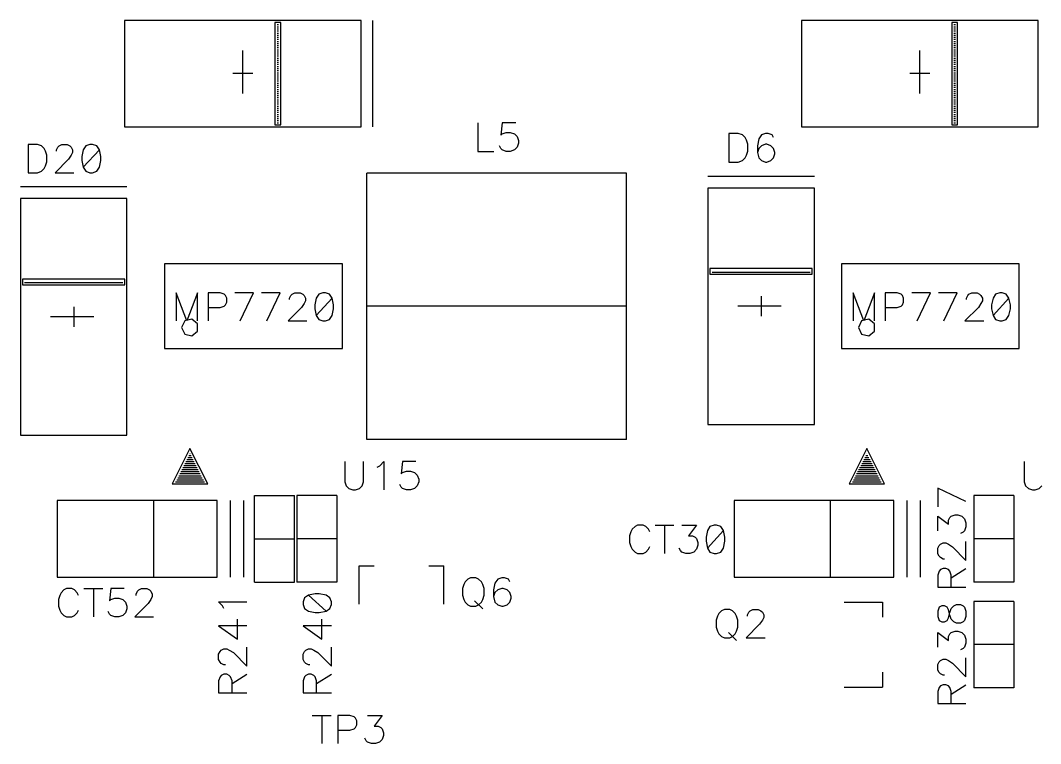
# Model space of a CAD drawing. Extents: x 295 to 953, y 10 to 290.
# Drawn here: x 677.9 to 748.3, y 136.9 to 186.8 of the extents above; entities that cross this region are included whole.
import ezdxf

# ---------------------------------------------------------------- set-up
doc = ezdxf.new("R2010")
doc.units = 0
doc.header["$LTSCALE"] = 5
doc.header["$MEASUREMENT"] = 0
doc.layers.add('DV-PEI-A6_TSK', color=10, linetype='CONTINUOUS')

msp = doc.modelspace()

# ---------------------------------------------------------------- linework, layer by layer
at = {"layer": 'DV-PEI-A6_TSK', "color": 7}
for p, q in [((701.392, 186.831), (685.064, 186.831)), ((685.064, 186.831), (685.064, 179.476)), ((695.842, 186.685), (695.445, 186.685)), ((695.445, 186.685), (695.445, 179.622)), ((695.842, 179.622), (695.842, 186.685)), ((701.392, 179.476), (701.392, 186.831)), ((702.198, 179.476), (702.198, 186.831)), ((748.128, 186.831), (731.8, 186.831)), ((731.8, 186.831), (731.8, 179.476)), ((742.578, 186.685), (742.181, 186.685)), ((742.181, 186.685), (742.181, 179.622)), ((742.578, 179.622), (742.578, 186.685)), ((748.128, 179.476), (748.128, 186.831)), ((695.591, 186.539), (695.696, 186.539)), ((695.591, 186.392), (695.696, 186.392)), ((695.591, 186.246), (695.696, 186.246)), ((695.591, 186.106), (695.696, 186.106)), ((742.327, 186.539), (742.432, 186.539)), ((742.327, 186.392), (742.432, 186.392)), ((742.327, 186.246), (742.432, 186.246)), ((742.327, 186.106), (742.432, 186.106)), ((695.591, 185.96), (695.696, 185.96)), ((695.591, 185.814), (695.696, 185.814)), ((695.591, 185.674), (695.696, 185.674)), ((695.591, 185.528), (695.696, 185.528)), ((695.591, 185.382), (695.696, 185.382)), ((742.327, 185.96), (742.432, 185.96)), ((742.327, 185.814), (742.432, 185.814)), ((742.327, 185.674), (742.432, 185.674)), ((742.327, 185.528), (742.432, 185.528)), ((742.327, 185.382), (742.432, 185.382)), ((693.231, 181.771), (693.231, 184.763)), ((695.591, 185.242), (695.696, 185.242)), ((695.591, 185.096), (695.696, 185.096)), ((695.591, 184.949), (695.696, 184.949)), ((695.591, 184.809), (695.696, 184.809)), ((695.591, 184.663), (695.696, 184.663)), ((739.967, 181.771), (739.967, 184.763)), ((742.327, 185.242), (742.432, 185.242)), ((742.327, 185.096), (742.432, 185.096)), ((742.327, 184.949), (742.432, 184.949)), ((742.327, 184.809), (742.432, 184.809)), ((742.327, 184.663), (742.432, 184.663)), ((695.591, 184.517), (695.696, 184.517)), ((695.591, 184.377), (695.696, 184.377)), ((695.591, 184.231), (695.696, 184.231)), ((695.591, 184.085), (695.696, 184.085)), ((695.591, 183.945), (695.696, 183.945)), ((742.327, 184.517), (742.432, 184.517)), ((742.327, 184.377), (742.432, 184.377)), ((742.327, 184.231), (742.432, 184.231)), ((742.327, 184.085), (742.432, 184.085)), ((742.327, 183.945), (742.432, 183.945)), ((693.92, 183.156), (692.536, 183.156)), ((695.591, 183.799), (695.696, 183.799)), ((695.591, 183.653), (695.696, 183.653)), ((695.591, 183.512), (695.696, 183.512)), ((695.591, 183.366), (695.696, 183.366)), ((695.591, 183.22), (695.696, 183.22)), ((740.656, 183.156), (739.272, 183.156)), ((742.327, 183.799), (742.432, 183.799)), ((742.327, 183.653), (742.432, 183.653)), ((742.327, 183.512), (742.432, 183.512)), ((742.327, 183.366), (742.432, 183.366)), ((742.327, 183.22), (742.432, 183.22)), ((695.591, 183.08), (695.696, 183.08)), ((695.591, 182.934), (695.696, 182.934)), ((695.591, 182.788), (695.696, 182.788)), ((695.591, 182.648), (695.696, 182.648)), ((695.591, 182.502), (695.696, 182.502)), ((742.327, 183.08), (742.432, 183.08)), ((742.327, 182.934), (742.432, 182.934)), ((742.327, 182.788), (742.432, 182.788)), ((742.327, 182.648), (742.432, 182.648)), ((742.327, 182.502), (742.432, 182.502)), ((695.591, 182.356), (695.696, 182.356)), ((695.591, 182.215), (695.696, 182.215)), ((695.591, 182.069), (695.696, 182.069)), ((695.591, 181.929), (695.696, 181.929)), ((695.591, 181.783), (695.696, 181.783)), ((742.327, 182.356), (742.432, 182.356)), ((742.327, 182.215), (742.432, 182.215)), ((742.327, 182.069), (742.432, 182.069)), ((742.327, 181.929), (742.432, 181.929)), ((742.327, 181.783), (742.432, 181.783)), ((695.591, 181.637), (695.696, 181.637)), ((695.591, 181.497), (695.696, 181.497)), ((695.591, 181.351), (695.696, 181.351)), ((695.591, 181.205), (695.696, 181.205)), ((695.591, 181.065), (695.696, 181.065)), ((742.327, 181.637), (742.432, 181.637)), ((742.327, 181.497), (742.432, 181.497)), ((742.327, 181.351), (742.432, 181.351)), ((742.327, 181.205), (742.432, 181.205)), ((742.327, 181.065), (742.432, 181.065)), ((695.591, 180.919), (695.696, 180.919)), ((695.591, 180.772), (695.696, 180.772)), ((695.591, 180.632), (695.696, 180.632)), ((695.591, 180.486), (695.696, 180.486)), ((695.591, 180.34), (695.696, 180.34)), ((742.327, 180.919), (742.432, 180.919)), ((742.327, 180.772), (742.432, 180.772)), ((742.327, 180.632), (742.432, 180.632)), ((742.327, 180.486), (742.432, 180.486)), ((742.327, 180.34), (742.432, 180.34)), ((695.591, 180.2), (695.696, 180.2)), ((695.591, 180.054), (695.696, 180.054)), ((695.591, 179.908), (695.696, 179.908)), ((695.591, 179.768), (695.696, 179.768)), ((709.442, 179.756), (709.442, 177.787)), ((711.131, 179.756), (711.037, 178.909)), ((712.065, 179.756), (711.131, 179.756)), ((742.327, 180.2), (742.432, 180.2)), ((742.327, 180.054), (742.432, 180.054)), ((742.327, 179.908), (742.432, 179.908)), ((742.327, 179.768), (742.432, 179.768)), ((685.064, 179.476), (701.392, 179.476)), ((695.445, 179.622), (695.842, 179.622)), ((711.037, 178.909), (711.131, 179.002)), ((711.131, 179.002), (711.411, 179.096)), ((711.411, 179.096), (711.692, 179.096)), ((711.692, 179.096), (711.972, 179.002)), ((711.972, 179.002), (712.159, 178.815)), ((726.781, 179.02), (726.781, 177.051)), ((727.436, 179.02), (726.781, 179.02)), ((727.716, 178.926), (727.436, 179.02)), ((727.903, 178.739), (727.716, 178.926)), ((729.031, 178.926), (728.844, 178.646)), ((729.311, 179.02), (729.031, 178.926)), ((729.498, 179.02), (729.311, 179.02)), ((729.778, 178.926), (729.498, 179.02)), ((729.872, 178.739), (729.778, 178.926)), ((731.8, 179.476), (748.128, 179.476)), ((742.181, 179.622), (742.578, 179.622)), ((678.398, 178.266), (678.398, 176.315)), ((679.052, 178.266), (678.398, 178.266)), ((679.327, 178.173), (679.052, 178.266)), ((680.536, 178.173), (680.723, 178.266)), ((680.723, 178.266), (681.091, 178.266)), ((681.091, 178.266), (681.278, 178.173)), ((682.668, 178.266), (682.394, 178.173)), ((682.855, 178.266), (682.668, 178.266)), ((683.136, 178.173), (682.855, 178.266)), ((712.159, 178.815), (712.252, 178.535)), ((712.252, 178.348), (712.159, 178.068)), ((712.252, 178.535), (712.252, 178.348)), ((727.997, 178.553), (727.903, 178.739)), ((728.09, 178.272), (727.997, 178.553)), ((728.09, 177.799), (728.09, 178.272)), ((728.844, 178.646), (728.75, 178.179)), ((729.311, 178.272), (729.031, 178.179)), ((729.404, 178.272), (729.311, 178.272)), ((729.685, 178.179), (729.404, 178.272)), ((679.514, 177.986), (679.327, 178.173)), ((679.607, 177.805), (679.514, 177.986)), ((679.701, 177.524), (679.607, 177.805)), ((679.701, 177.063), (679.701, 177.524)), ((680.349, 177.898), (680.443, 178.079)), ((680.349, 177.805), (680.349, 177.898)), ((680.443, 178.079), (680.536, 178.173)), ((681.372, 177.524), (681.185, 177.244)), ((681.278, 178.173), (681.372, 178.079)), ((681.372, 178.079), (681.465, 177.898)), ((681.465, 177.711), (681.372, 177.524)), ((681.465, 177.898), (681.465, 177.711)), ((682.207, 177.898), (682.113, 177.431)), ((682.394, 178.173), (682.207, 177.898)), ((683.317, 177.898), (682.207, 176.689)), ((683.317, 177.898), (683.136, 178.173)), ((683.41, 177.431), (683.317, 177.898)), ((709.442, 177.787), (710.564, 177.787)), ((711.037, 177.974), (710.944, 178.161)), ((711.131, 177.881), (711.037, 177.974)), ((711.411, 177.787), (711.131, 177.881)), ((711.692, 177.787), (711.411, 177.787)), ((711.972, 177.881), (711.692, 177.787)), ((712.159, 178.068), (711.972, 177.881)), ((727.903, 177.332), (727.997, 177.518)), ((727.997, 177.518), (728.09, 177.799)), ((728.75, 178.179), (728.75, 177.705)), ((728.844, 177.992), (728.75, 177.705)), ((728.75, 177.705), (728.844, 177.332)), ((729.031, 178.179), (728.844, 177.992)), ((729.872, 177.992), (729.685, 178.179)), ((729.965, 177.705), (729.872, 177.992)), ((729.872, 177.332), (729.965, 177.612)), ((729.965, 177.612), (729.965, 177.705)), ((679.607, 176.782), (679.701, 177.063)), ((681.185, 177.244), (680.256, 176.315)), ((682.113, 177.431), (682.113, 177.15)), ((682.113, 177.15), (682.207, 176.689)), ((683.317, 176.689), (683.41, 177.15)), ((683.41, 177.15), (683.41, 177.431)), ((726.781, 177.051), (727.436, 177.051)), ((727.436, 177.051), (727.716, 177.145)), ((727.716, 177.145), (727.903, 177.332)), ((728.844, 177.332), (729.031, 177.145)), ((729.031, 177.145), (729.311, 177.051)), ((729.311, 177.051), (729.404, 177.051)), ((729.404, 177.051), (729.685, 177.145)), ((729.685, 177.145), (729.872, 177.332)), ((678.398, 176.315), (679.052, 176.315)), ((679.052, 176.315), (679.327, 176.408)), ((679.327, 176.408), (679.514, 176.595)), ((679.514, 176.595), (679.607, 176.782)), ((680.256, 176.315), (681.558, 176.315)), ((682.207, 176.689), (682.394, 176.408)), ((682.394, 176.408), (682.668, 176.315)), ((682.668, 176.315), (682.855, 176.315)), ((682.855, 176.315), (683.136, 176.408)), ((683.136, 176.408), (683.317, 176.689)), ((719.724, 176.286), (701.783, 176.286)), ((701.783, 157.889), (701.783, 176.286)), ((719.724, 157.889), (719.724, 176.286)), ((732.688, 176.058), (725.333, 176.058)), ((685.221, 175.328), (677.866, 175.328)), ((725.333, 175.252), (725.333, 158.923)), ((732.688, 175.252), (725.333, 175.252)), ((732.688, 158.923), (732.688, 175.252)), ((677.866, 174.522), (677.866, 158.193)), ((685.221, 174.522), (677.866, 174.522)), ((685.221, 158.193), (685.221, 174.522)), ((700.095, 170.012), (687.827, 170.012)), ((687.827, 170.012), (687.827, 164.17)), ((700.095, 164.17), (700.095, 170.012)), ((746.831, 170.012), (734.563, 170.012)), ((734.563, 170.012), (734.563, 164.17)), ((746.831, 164.17), (746.831, 170.012)), ((732.542, 169.702), (725.479, 169.702)), ((725.479, 169.702), (725.479, 169.305)), ((725.479, 169.305), (732.542, 169.305)), ((725.625, 169.451), (732.396, 169.451)), ((732.542, 169.305), (732.542, 169.702)), ((685.075, 168.972), (678.012, 168.972)), ((678.012, 168.972), (678.012, 168.574)), ((678.012, 168.574), (685.075, 168.574)), ((678.158, 168.72), (684.929, 168.72)), ((685.075, 168.574), (685.075, 168.972)), ((689.358, 166.092), (688.621, 168.019)), ((688.621, 168.019), (688.621, 166.092)), ((690.094, 168.019), (689.358, 166.092)), ((690.094, 166.092), (690.094, 168.019)), ((691.659, 168.019), (690.83, 168.019)), ((690.83, 168.019), (690.83, 166.092)), ((691.934, 167.932), (691.659, 168.019)), ((692.027, 167.838), (691.934, 167.932)), ((692.115, 167.651), (692.027, 167.838)), ((692.115, 167.377), (692.115, 167.651)), ((693.961, 168.019), (692.67, 168.019)), ((693.038, 166.092), (693.961, 168.019)), ((695.801, 168.019), (694.51, 168.019)), ((694.878, 166.092), (695.801, 168.019)), ((696.444, 167.651), (696.537, 167.838)), ((696.444, 167.564), (696.444, 167.651)), ((696.537, 167.838), (696.625, 167.932)), ((696.625, 167.932), (696.812, 168.019)), ((696.812, 168.019), (697.18, 168.019)), ((697.18, 168.019), (697.361, 167.932)), ((697.361, 167.932), (697.455, 167.838)), ((697.455, 167.838), (697.548, 167.651)), ((697.548, 167.651), (697.548, 167.47)), ((698.284, 167.651), (698.191, 167.196)), ((698.465, 167.932), (698.284, 167.651)), ((699.388, 167.651), (698.284, 166.46)), ((698.746, 168.019), (698.465, 167.932)), ((698.927, 168.019), (698.746, 168.019)), ((699.201, 167.932), (698.927, 168.019)), ((699.388, 167.651), (699.201, 167.932)), ((699.482, 167.196), (699.388, 167.651)), ((729.013, 167.78), (729.013, 166.395)), ((736.094, 166.092), (735.357, 168.019)), ((735.357, 168.019), (735.357, 166.092)), ((736.83, 168.019), (736.094, 166.092)), ((736.83, 166.092), (736.83, 168.019)), ((738.395, 168.019), (737.566, 168.019)), ((737.566, 168.019), (737.566, 166.092)), ((738.67, 167.932), (738.395, 168.019)), ((738.763, 167.838), (738.67, 167.932)), ((738.851, 167.651), (738.763, 167.838)), ((738.851, 167.377), (738.851, 167.651)), ((740.697, 168.019), (739.406, 168.019)), ((739.774, 166.092), (740.697, 168.019)), ((742.537, 168.019), (741.246, 168.019)), ((741.614, 166.092), (742.537, 168.019)), ((743.18, 167.651), (743.273, 167.838)), ((743.18, 167.564), (743.18, 167.651)), ((743.273, 167.838), (743.361, 167.932)), ((743.361, 167.932), (743.548, 168.019)), ((743.548, 168.019), (743.916, 168.019)), ((743.916, 168.019), (744.097, 167.932)), ((744.097, 167.932), (744.191, 167.838)), ((744.191, 167.838), (744.284, 167.651)), ((744.284, 167.651), (744.284, 167.47)), ((745.02, 167.651), (744.927, 167.196)), ((745.201, 167.932), (745.02, 167.651)), ((746.124, 167.651), (745.02, 166.46)), ((745.482, 168.019), (745.201, 167.932)), ((745.663, 168.019), (745.482, 168.019)), ((745.937, 167.932), (745.663, 168.019)), ((746.124, 167.651), (745.937, 167.932)), ((746.218, 167.196), (746.124, 167.651)), ((681.547, 167.05), (681.547, 165.665)), ((690.83, 167.009), (691.659, 167.009)), ((691.659, 167.009), (691.934, 167.102)), ((691.934, 167.102), (692.027, 167.196)), ((692.027, 167.196), (692.115, 167.377)), ((697.273, 167.009), (696.35, 166.092)), ((697.455, 167.283), (697.273, 167.009)), ((697.548, 167.47), (697.455, 167.283)), ((698.191, 167.196), (698.191, 166.915)), ((699.482, 166.915), (699.482, 167.196)), ((719.724, 167.091), (701.783, 167.091)), ((730.392, 167.091), (727.401, 167.091)), ((737.566, 167.009), (738.395, 167.009)), ((738.395, 167.009), (738.67, 167.102)), ((738.67, 167.102), (738.763, 167.196)), ((738.763, 167.196), (738.851, 167.377)), ((744.009, 167.009), (743.086, 166.092)), ((744.191, 167.283), (744.009, 167.009)), ((744.284, 167.47), (744.191, 167.283)), ((744.927, 167.196), (744.927, 166.915)), ((746.218, 166.915), (746.218, 167.196)), ((682.926, 166.36), (679.934, 166.36)), ((698.191, 166.915), (698.284, 166.46)), ((698.284, 166.46), (698.465, 166.179)), ((699.201, 166.179), (699.388, 166.46)), ((699.388, 166.46), (699.482, 166.915)), ((744.927, 166.915), (745.02, 166.46)), ((745.02, 166.46), (745.201, 166.179)), ((745.937, 166.179), (746.124, 166.46)), ((746.124, 166.46), (746.218, 166.915)), ((689.212, 166.086), (688.995, 165.63)), ((688.995, 165.63), (689.212, 165.168)), ((689.708, 166.197), (689.212, 166.086)), ((690.105, 165.881), (689.708, 166.197)), ((690.105, 165.373), (690.105, 165.881)), ((696.35, 166.092), (697.642, 166.092)), ((698.465, 166.179), (698.746, 166.092)), ((698.746, 166.092), (698.927, 166.092)), ((698.927, 166.092), (699.201, 166.179)), ((735.948, 166.086), (735.731, 165.63)), ((735.731, 165.63), (735.948, 165.168)), ((736.444, 166.197), (735.948, 166.086)), ((736.841, 165.881), (736.444, 166.197)), ((736.841, 165.373), (736.841, 165.881)), ((743.086, 166.092), (744.378, 166.092)), ((745.201, 166.179), (745.482, 166.092)), ((745.482, 166.092), (745.663, 166.092)), ((745.663, 166.092), (745.937, 166.179)), ((689.212, 165.168), (689.708, 165.057)), ((689.708, 165.057), (690.105, 165.373)), ((735.948, 165.168), (736.444, 165.057)), ((736.444, 165.057), (736.841, 165.373)), ((687.827, 164.17), (698.343, 164.17)), ((698.343, 164.17), (700.095, 164.17)), ((734.563, 164.17), (745.079, 164.17)), ((745.079, 164.17), (746.831, 164.17)), ((725.333, 158.923), (732.688, 158.923)), ((677.866, 158.193), (685.221, 158.193)), ((719.724, 157.889), (701.783, 157.889)), ((689.574, 157.27), (688.353, 154.822)), ((690.801, 154.822), (689.574, 157.27)), ((736.31, 157.27), (735.089, 154.822)), ((737.537, 154.822), (736.31, 157.27)), ((689.358, 156.511), (689.796, 156.511)), ((689.428, 156.651), (689.72, 156.651)), ((689.498, 156.791), (689.65, 156.791)), ((689.574, 156.931), (689.58, 156.931)), ((736.094, 156.511), (736.532, 156.511)), ((736.164, 156.651), (736.456, 156.651)), ((736.234, 156.791), (736.386, 156.791)), ((736.31, 156.931), (736.316, 156.931)), ((689.007, 155.81), (690.146, 155.81)), ((689.077, 155.95), (690.076, 155.95)), ((689.147, 156.09), (690.006, 156.09)), ((689.217, 156.23), (689.936, 156.23)), ((689.287, 156.37), (689.866, 156.37)), ((700.265, 156.359), (700.265, 154.968)), ((701.561, 154.968), (701.561, 156.359)), ((702.49, 155.985), (702.677, 156.078)), ((702.677, 156.078), (702.952, 156.359)), ((702.952, 156.359), (702.952, 154.408)), ((704.255, 156.359), (704.161, 155.523)), ((705.178, 156.359), (704.255, 156.359)), ((704.255, 155.617), (704.529, 155.71)), ((704.529, 155.71), (704.81, 155.71)), ((704.81, 155.71), (705.084, 155.617)), ((735.743, 155.81), (736.882, 155.81)), ((735.813, 155.95), (736.812, 155.95)), ((735.883, 156.09), (736.742, 156.09)), ((735.953, 156.23), (736.672, 156.23)), ((736.023, 156.37), (736.602, 156.37)), ((747.182, 156.376), (747.182, 154.974)), ((688.586, 154.968), (690.567, 154.968)), ((688.657, 155.109), (690.497, 155.109)), ((688.727, 155.249), (690.427, 155.249)), ((688.797, 155.389), (690.357, 155.389)), ((688.867, 155.529), (690.286, 155.529)), ((688.937, 155.669), (690.216, 155.669)), ((700.265, 154.968), (700.358, 154.688)), ((701.468, 154.688), (701.561, 154.968)), ((704.161, 155.523), (704.255, 155.617)), ((705.084, 155.617), (705.271, 155.43)), ((705.271, 155.43), (705.365, 155.149)), ((705.365, 154.968), (705.271, 154.688)), ((705.365, 155.149), (705.365, 154.968)), ((735.322, 154.968), (737.303, 154.968)), ((735.393, 155.109), (737.233, 155.109)), ((735.463, 155.249), (737.163, 155.249)), ((735.533, 155.389), (737.093, 155.389)), ((735.603, 155.529), (737.022, 155.529)), ((735.673, 155.669), (736.952, 155.669)), ((747.182, 154.974), (747.275, 154.694)), ((688.353, 154.822), (690.801, 154.822)), ((700.358, 154.688), (700.539, 154.501)), ((700.539, 154.501), (700.82, 154.408)), ((700.82, 154.408), (701.007, 154.408)), ((701.007, 154.408), (701.281, 154.501)), ((701.281, 154.501), (701.468, 154.688)), ((704.161, 154.594), (704.068, 154.781)), ((704.255, 154.501), (704.161, 154.594)), ((704.529, 154.408), (704.255, 154.501)), ((704.81, 154.408), (704.529, 154.408)), ((705.084, 154.501), (704.81, 154.408)), ((705.271, 154.688), (705.084, 154.501)), ((735.089, 154.822), (737.537, 154.822)), ((743.151, 153.607), (741.211, 154.536)), ((741.211, 154.536), (741.211, 153.239)), ((747.275, 154.694), (747.462, 154.507)), ((747.462, 154.507), (747.743, 154.413)), ((747.743, 154.413), (747.929, 154.413)), ((747.929, 154.413), (748.21, 154.507)), ((748.21, 154.507), (748.397, 154.694)), ((680.408, 153.666), (680.408, 148.379)), ((684.544, 153.666), (680.408, 153.666)), ((685.233, 153.666), (684.544, 153.666)), ((686.501, 153.666), (685.233, 153.666)), ((687.535, 153.666), (686.501, 153.666)), ((687.073, 148.379), (687.073, 153.666)), ((691.443, 153.666), (687.535, 153.666)), ((691.443, 148.379), (691.443, 153.666)), ((692.366, 148.379), (692.366, 153.666)), ((693.283, 148.379), (693.283, 153.666)), ((694.037, 148.034), (694.037, 154.01)), ((694.037, 154.01), (696.8, 154.01)), ((696.8, 148.034), (696.8, 154.01)), ((696.958, 154.01), (696.958, 148.034)), ((699.721, 154.01), (696.958, 154.01)), ((699.721, 154.01), (699.721, 148.034)), ((727.144, 153.666), (727.144, 148.379)), ((731.28, 153.666), (727.144, 153.666)), ((731.969, 153.666), (731.28, 153.666)), ((733.237, 153.666), (731.969, 153.666)), ((734.271, 153.666), (733.237, 153.666)), ((733.809, 148.379), (733.809, 153.666)), ((738.179, 153.666), (734.271, 153.666)), ((738.179, 148.379), (738.179, 153.666)), ((739.102, 148.379), (739.102, 153.666)), ((740.019, 148.379), (740.019, 153.666)), ((743.694, 154.01), (743.694, 148.034)), ((746.457, 154.01), (743.694, 154.01)), ((746.457, 154.01), (746.457, 148.034)), ((741.211, 151.574), (741.211, 152.591)), ((741.211, 152.591), (741.947, 152.042)), ((741.947, 152.316), (742.041, 152.503)), ((741.947, 152.042), (741.947, 152.316)), ((742.041, 152.503), (742.134, 152.591)), ((742.134, 152.591), (742.409, 152.684)), ((742.409, 152.684), (742.596, 152.684)), ((742.596, 152.684), (742.876, 152.591)), ((742.876, 152.591), (743.057, 152.41)), ((743.057, 152.41), (743.151, 152.129)), ((720.022, 151.504), (719.929, 151.229)), ((720.116, 151.691), (720.022, 151.504)), ((720.303, 151.878), (720.116, 151.691)), ((720.484, 151.971), (720.303, 151.878)), ((720.858, 151.971), (720.484, 151.971)), ((721.039, 151.878), (720.858, 151.971)), ((721.226, 151.691), (721.039, 151.878)), ((721.319, 151.504), (721.226, 151.691)), ((721.687, 151.971), (722.984, 151.971)), ((722.336, 151.971), (722.336, 150.026)), ((723.539, 151.971), (724.556, 151.971)), ((724.556, 151.971), (724.001, 151.229)), ((725.298, 151.598), (725.204, 151.136)), ((725.479, 151.878), (725.298, 151.598)), ((726.408, 151.598), (725.298, 150.394)), ((725.759, 151.971), (725.479, 151.878)), ((725.94, 151.971), (725.759, 151.971)), ((726.221, 151.878), (725.94, 151.971)), ((726.408, 151.598), (726.221, 151.878)), ((726.495, 151.136), (726.408, 151.598)), ((742.964, 151.487), (742.783, 151.393)), ((743.057, 151.574), (742.964, 151.487)), ((743.151, 151.855), (743.057, 151.574)), ((743.151, 152.129), (743.151, 151.855)), ((694.037, 151.025), (696.8, 151.025)), ((699.721, 151.025), (696.958, 151.025)), ((719.929, 151.229), (719.929, 150.768)), ((719.929, 150.768), (720.022, 150.488)), ((724.001, 151.229), (724.275, 151.229)), ((724.275, 151.229), (724.462, 151.136)), ((724.462, 151.136), (724.556, 151.043)), ((724.556, 151.043), (724.649, 150.768)), ((724.649, 150.768), (724.649, 150.581)), ((725.204, 151.136), (725.204, 150.861)), ((725.204, 150.861), (725.298, 150.394)), ((726.408, 150.394), (726.495, 150.861)), ((726.495, 150.861), (726.495, 151.136)), ((741.392, 150.651), (741.579, 150.745)), ((741.579, 150.745), (741.766, 150.745)), ((741.766, 150.745), (741.947, 150.651)), ((743.151, 149.541), (743.151, 150.838)), ((746.457, 151.025), (743.694, 151.025)), ((720.022, 150.488), (720.116, 150.306)), ((720.116, 150.306), (720.303, 150.119)), ((720.303, 150.119), (720.484, 150.026)), ((720.858, 150.026), (721.039, 150.119)), ((721.039, 150.119), (721.226, 150.306)), ((721.226, 150.306), (721.319, 150.488)), ((723.446, 150.213), (723.352, 150.394)), ((723.539, 150.119), (723.446, 150.213)), ((723.814, 150.026), (723.539, 150.119)), ((724.369, 150.119), (724.094, 150.026)), ((724.556, 150.306), (724.369, 150.119)), ((724.649, 150.581), (724.556, 150.306)), ((725.298, 150.394), (725.479, 150.119)), ((725.479, 150.119), (725.759, 150.026)), ((725.94, 150.026), (726.221, 150.119)), ((726.221, 150.119), (726.408, 150.394)), ((741.211, 150.377), (741.305, 150.558)), ((741.211, 150.003), (741.211, 150.377)), ((741.305, 150.558), (741.392, 150.651)), ((741.947, 150.651), (742.228, 150.47)), ((742.228, 150.47), (743.151, 149.541)), ((720.484, 150.026), (720.858, 150.026)), ((724.094, 150.026), (723.814, 150.026)), ((725.759, 150.026), (725.94, 150.026)), ((741.305, 149.822), (741.211, 150.003)), ((741.392, 149.728), (741.305, 149.822)), ((741.579, 149.635), (741.392, 149.728)), ((741.673, 149.635), (741.579, 149.635)), ((701.252, 146.527), (701.252, 149.173)), ((701.252, 149.173), (702.286, 149.173)), ((706.077, 149.173), (707.111, 149.173)), ((707.111, 146.527), (707.111, 149.173)), ((741.305, 148.805), (741.211, 148.525)), ((741.392, 148.899), (741.305, 148.805)), ((741.579, 148.986), (741.392, 148.899)), ((741.766, 148.986), (741.579, 148.986)), ((741.947, 148.899), (741.766, 148.986)), ((742.041, 148.805), (741.947, 148.899)), ((742.134, 148.525), (742.041, 148.805)), ((742.134, 148.344), (743.151, 148.986)), ((680.408, 148.379), (684.544, 148.379)), ((684.544, 148.379), (685.233, 148.379)), ((685.233, 148.379), (686.501, 148.379)), ((686.501, 148.379), (687.535, 148.379)), ((687.535, 148.379), (691.443, 148.379)), ((694.037, 148.034), (696.8, 148.034)), ((699.721, 148.034), (696.958, 148.034)), ((708.572, 148.063), (708.478, 147.876)), ((708.759, 148.25), (708.572, 148.063)), ((708.946, 148.344), (708.759, 148.25)), ((709.32, 148.344), (708.946, 148.344)), ((709.507, 148.25), (709.32, 148.344)), ((709.694, 148.063), (709.507, 148.25)), ((709.787, 147.876), (709.694, 148.063)), ((710.634, 147.97), (710.541, 147.502)), ((710.821, 148.25), (710.634, 147.97)), ((711.101, 148.344), (710.821, 148.25)), ((711.288, 148.344), (711.101, 148.344)), ((711.569, 148.25), (711.288, 148.344)), ((711.662, 148.063), (711.569, 148.25)), ((727.144, 148.379), (731.28, 148.379)), ((731.28, 148.379), (731.969, 148.379)), ((731.969, 148.379), (733.237, 148.379)), ((733.237, 148.379), (734.271, 148.379)), ((734.271, 148.379), (738.179, 148.379)), ((741.211, 148.525), (741.211, 147.695)), ((742.134, 147.695), (742.134, 148.525)), ((746.457, 148.034), (743.694, 148.034)), ((680.682, 147.309), (680.589, 147.123)), ((680.869, 147.496), (680.682, 147.309)), ((681.05, 147.59), (680.869, 147.496)), ((681.424, 147.59), (681.05, 147.59)), ((681.605, 147.496), (681.424, 147.59)), ((681.792, 147.309), (681.605, 147.496)), ((681.886, 147.123), (681.792, 147.309)), ((682.254, 147.59), (683.551, 147.59)), ((682.902, 147.59), (682.902, 145.645)), ((684.106, 147.59), (684.012, 146.754)), ((685.029, 147.59), (684.106, 147.59)), ((685.864, 147.216), (685.952, 147.403)), ((685.952, 147.403), (686.045, 147.496)), ((686.045, 147.496), (686.232, 147.59)), ((686.232, 147.59), (686.6, 147.59)), ((686.6, 147.59), (686.787, 147.496)), ((686.787, 147.496), (686.881, 147.403)), ((686.881, 147.403), (686.974, 147.216)), ((698.226, 147.234), (697.764, 147.14)), ((698.506, 147.234), (698.226, 147.234)), ((698.968, 147.14), (698.506, 147.234)), ((708.478, 147.876), (708.385, 147.596)), ((708.385, 147.596), (708.385, 147.128)), ((709.881, 147.596), (709.787, 147.876)), ((709.881, 147.128), (709.881, 147.596)), ((710.541, 147.502), (710.541, 147.035)), ((710.634, 147.315), (710.541, 147.035)), ((710.821, 147.502), (710.634, 147.315)), ((711.101, 147.596), (710.821, 147.502)), ((711.195, 147.596), (711.101, 147.596)), ((711.475, 147.502), (711.195, 147.596)), ((711.662, 147.315), (711.475, 147.502)), ((711.756, 147.035), (711.662, 147.315)), ((741.211, 147.695), (743.151, 147.695)), ((680.589, 147.123), (680.495, 146.848)), ((680.495, 146.848), (680.495, 146.386)), ((684.012, 146.754), (684.106, 146.848)), ((684.106, 146.848), (684.38, 146.941)), ((684.38, 146.941), (684.661, 146.941)), ((684.661, 146.941), (684.935, 146.848)), ((684.935, 146.848), (685.122, 146.661)), ((685.122, 146.661), (685.216, 146.386)), ((686.694, 146.568), (685.771, 145.645)), ((685.864, 147.123), (685.864, 147.216)), ((686.881, 146.848), (686.694, 146.568)), ((686.974, 147.035), (686.881, 146.848)), ((686.974, 147.216), (686.974, 147.035)), ((691.829, 146.398), (691.554, 146.679)), ((691.554, 146.679), (693.494, 146.679)), ((697.49, 146.953), (697.396, 146.679)), ((697.396, 146.679), (697.396, 146.492)), ((697.764, 147.14), (697.49, 146.953)), ((697.764, 147.14), (698.968, 146.03)), ((699.242, 146.953), (698.968, 147.14)), ((699.336, 146.679), (699.242, 146.953)), ((699.336, 146.492), (699.336, 146.679)), ((708.385, 147.128), (708.478, 146.848)), ((708.478, 146.848), (708.572, 146.661)), ((708.572, 146.661), (708.759, 146.474)), ((709.226, 146.754), (709.787, 146.194)), ((709.507, 146.474), (709.694, 146.661)), ((709.694, 146.661), (709.787, 146.848)), ((709.787, 146.848), (709.881, 147.128)), ((710.541, 147.035), (710.634, 146.661)), ((710.634, 146.661), (710.821, 146.474)), ((711.475, 146.474), (711.662, 146.661)), ((711.662, 146.661), (711.756, 146.941)), ((711.756, 146.941), (711.756, 147.035)), ((734.738, 146.649), (737.385, 146.649)), ((737.385, 146.649), (737.385, 145.615)), ((743.694, 146.708), (743.694, 140.731)), ((746.457, 146.708), (743.694, 146.708)), ((746.457, 146.708), (746.457, 140.731)), ((680.495, 146.386), (680.589, 146.106)), ((680.589, 146.106), (680.682, 145.925)), ((680.682, 145.925), (680.869, 145.738)), ((681.605, 145.738), (681.792, 145.925)), ((681.792, 145.925), (681.886, 146.106)), ((684.012, 145.831), (683.919, 146.013)), ((684.106, 145.738), (684.012, 145.831)), ((685.122, 145.925), (684.935, 145.738)), ((685.216, 146.2), (685.122, 145.925)), ((685.216, 146.386), (685.216, 146.2)), ((691.922, 146.217), (691.829, 146.398)), ((697.396, 146.492), (697.49, 146.217)), ((697.49, 146.217), (697.764, 146.03)), ((697.764, 146.03), (698.226, 145.937)), ((698.226, 145.937), (698.506, 145.937)), ((698.506, 145.937), (698.968, 146.03)), ((698.968, 146.03), (699.242, 146.217)), ((699.242, 146.217), (699.336, 146.492)), ((708.759, 146.474), (708.946, 146.381)), ((708.946, 146.381), (709.32, 146.381)), ((709.32, 146.381), (709.507, 146.474)), ((710.821, 146.474), (711.101, 146.381)), ((711.101, 146.381), (711.195, 146.381)), ((711.195, 146.381), (711.475, 146.474)), ((726.098, 145.872), (726.004, 145.685)), ((726.285, 146.059), (726.098, 145.872)), ((726.472, 146.153), (726.285, 146.059)), ((726.846, 146.153), (726.472, 146.153)), ((727.033, 146.059), (726.846, 146.153)), ((727.22, 145.872), (727.033, 146.059)), ((727.313, 145.685), (727.22, 145.872)), ((728.067, 145.779), (728.16, 145.966)), ((728.16, 145.966), (728.254, 146.059)), ((728.254, 146.059), (728.441, 146.153)), ((728.441, 146.153), (728.814, 146.153)), ((728.814, 146.153), (729.001, 146.059)), ((729.001, 146.059), (729.095, 145.966)), ((729.095, 145.966), (729.188, 145.779)), ((741.305, 146.316), (741.211, 146.042)), ((741.211, 146.042), (741.211, 145.668)), ((741.486, 146.41), (741.305, 146.316)), ((741.673, 146.41), (741.486, 146.41)), ((741.86, 146.316), (741.673, 146.41)), ((741.947, 146.129), (741.86, 146.316)), ((742.041, 145.761), (741.947, 146.129)), ((741.947, 145.574), (742.041, 145.948)), ((742.041, 145.948), (742.134, 146.223)), ((742.134, 146.223), (742.321, 146.41)), ((742.321, 146.41), (742.502, 146.503)), ((742.502, 146.503), (742.783, 146.503)), ((742.783, 146.503), (742.964, 146.41)), ((742.964, 146.41), (743.057, 146.316)), ((743.057, 146.316), (743.151, 146.042)), ((743.151, 146.042), (743.151, 145.668)), ((680.869, 145.738), (681.05, 145.645)), ((681.05, 145.645), (681.424, 145.645)), ((681.424, 145.645), (681.605, 145.738)), ((684.38, 145.645), (684.106, 145.738)), ((684.661, 145.645), (684.38, 145.645)), ((684.935, 145.738), (684.661, 145.645)), ((685.771, 145.645), (687.062, 145.645)), ((692.845, 144.091), (692.845, 145.475)), ((698.687, 144.091), (698.687, 145.475)), ((726.004, 145.685), (725.911, 145.405)), ((725.911, 145.405), (725.911, 144.938)), ((727.407, 145.405), (727.313, 145.685)), ((727.407, 144.938), (727.407, 145.405)), ((728.908, 145.125), (727.973, 144.19)), ((728.067, 145.685), (728.067, 145.779)), ((729.095, 145.405), (728.908, 145.125)), ((729.188, 145.592), (729.095, 145.405)), ((729.188, 145.779), (729.188, 145.592)), ((741.211, 145.668), (741.305, 145.393)), ((741.305, 145.393), (741.486, 145.3)), ((741.486, 145.3), (741.673, 145.3)), ((741.673, 145.3), (741.86, 145.393)), ((741.86, 145.393), (741.947, 145.574)), ((742.134, 145.487), (742.041, 145.761)), ((742.321, 145.3), (742.134, 145.487)), ((742.502, 145.206), (742.321, 145.3)), ((742.783, 145.206), (742.502, 145.206)), ((742.964, 145.3), (742.783, 145.206)), ((743.057, 145.393), (742.964, 145.3)), ((743.151, 145.668), (743.057, 145.393)), ((693.494, 145.014), (691.554, 145.014)), ((691.554, 145.014), (692.845, 144.091)), ((699.336, 145.014), (697.396, 145.014)), ((697.396, 145.014), (698.687, 144.091)), ((725.911, 144.938), (726.004, 144.657)), ((726.004, 144.657), (726.098, 144.47)), ((726.098, 144.47), (726.285, 144.283)), ((726.752, 144.564), (727.313, 144.003)), ((727.033, 144.283), (727.22, 144.47)), ((727.22, 144.47), (727.313, 144.657)), ((727.313, 144.657), (727.407, 144.938)), ((741.211, 143.541), (741.211, 144.558)), ((741.211, 144.558), (741.947, 144.009)), ((741.947, 144.283), (742.041, 144.47)), ((742.041, 144.47), (742.134, 144.558)), ((742.134, 144.558), (742.409, 144.651)), ((742.409, 144.651), (742.596, 144.651)), ((742.596, 144.651), (742.876, 144.558)), ((742.876, 144.558), (743.057, 144.377)), ((726.285, 144.283), (726.472, 144.19)), ((726.472, 144.19), (726.846, 144.19)), ((726.846, 144.19), (727.033, 144.283)), ((727.973, 144.19), (729.282, 144.19)), ((741.947, 144.009), (741.947, 144.283)), ((743.057, 144.377), (743.151, 144.096)), ((743.151, 143.822), (743.057, 143.541)), ((743.151, 144.096), (743.151, 143.822)), ((746.457, 143.723), (743.694, 143.723)), ((691.554, 143.074), (691.648, 143.255)), ((691.554, 142.7), (691.554, 143.074)), ((691.648, 143.255), (691.735, 143.349)), ((691.735, 143.349), (691.922, 143.442)), ((691.922, 143.442), (692.109, 143.442)), ((692.109, 143.442), (692.29, 143.349)), ((692.29, 143.349), (692.571, 143.168)), ((692.571, 143.168), (693.494, 142.239)), ((693.494, 142.239), (693.494, 143.536)), ((697.396, 143.074), (697.49, 143.255)), ((697.396, 142.7), (697.396, 143.074)), ((697.49, 143.255), (697.577, 143.349)), ((697.577, 143.349), (697.764, 143.442)), ((697.764, 143.442), (697.951, 143.442)), ((697.951, 143.442), (698.132, 143.349)), ((698.132, 143.349), (698.413, 143.168)), ((698.413, 143.168), (699.336, 142.239)), ((699.336, 142.239), (699.336, 143.536)), ((742.964, 143.454), (742.783, 143.36)), ((743.057, 143.541), (742.964, 143.454)), ((691.648, 142.519), (691.554, 142.7)), ((691.735, 142.426), (691.648, 142.519)), ((691.922, 142.332), (691.735, 142.426)), ((692.016, 142.332), (691.922, 142.332)), ((697.49, 142.519), (697.396, 142.7)), ((697.577, 142.426), (697.49, 142.519)), ((697.764, 142.332), (697.577, 142.426)), ((697.858, 142.332), (697.764, 142.332)), ((741.211, 142.344), (741.305, 142.525)), ((741.211, 141.97), (741.211, 142.344)), ((741.305, 142.525), (741.392, 142.618)), ((741.392, 142.618), (741.579, 142.712)), ((741.579, 142.712), (741.766, 142.712)), ((741.766, 142.712), (741.947, 142.618)), ((741.947, 142.618), (742.228, 142.437)), ((742.228, 142.437), (743.151, 141.508)), ((743.151, 141.508), (743.151, 142.805)), ((691.735, 141.596), (691.648, 141.503)), ((691.922, 141.684), (691.735, 141.596)), ((692.109, 141.684), (691.922, 141.684)), ((692.29, 141.596), (692.109, 141.684)), ((692.384, 141.503), (692.29, 141.596)), ((692.477, 141.041), (693.494, 141.684)), ((697.577, 141.596), (697.49, 141.503)), ((697.764, 141.684), (697.577, 141.596)), ((697.951, 141.684), (697.764, 141.684)), ((698.132, 141.596), (697.951, 141.684)), ((698.226, 141.503), (698.132, 141.596)), ((698.319, 141.041), (699.336, 141.684)), ((737.385, 141.824), (737.385, 140.79)), ((741.305, 141.789), (741.211, 141.97)), ((741.392, 141.695), (741.305, 141.789)), ((741.579, 141.602), (741.392, 141.695)), ((741.673, 141.602), (741.579, 141.602)), ((691.648, 141.503), (691.554, 141.222)), ((691.554, 141.222), (691.554, 140.393)), ((692.477, 141.222), (692.384, 141.503)), ((692.477, 140.393), (692.477, 141.222)), ((697.49, 141.503), (697.396, 141.222)), ((697.396, 141.222), (697.396, 140.393)), ((698.319, 141.222), (698.226, 141.503)), ((698.319, 140.393), (698.319, 141.222)), ((741.579, 140.953), (741.392, 140.866)), ((741.766, 140.953), (741.579, 140.953)), ((741.947, 140.866), (741.766, 140.953)), ((742.134, 140.311), (743.151, 140.953)), ((691.554, 140.393), (693.494, 140.393)), ((697.396, 140.393), (699.336, 140.393)), ((734.738, 140.79), (737.385, 140.79)), ((741.305, 140.772), (741.211, 140.492)), ((741.211, 140.492), (741.211, 139.662)), ((741.392, 140.866), (741.305, 140.772)), ((742.041, 140.772), (741.947, 140.866)), ((742.134, 140.492), (742.041, 140.772)), ((742.134, 139.662), (742.134, 140.492)), ((746.457, 140.731), (743.694, 140.731)), ((741.211, 139.662), (743.151, 139.662)), ((698.021, 138.839), (699.324, 138.839)), ((698.67, 138.839), (698.67, 136.887)), ((700.621, 138.839), (699.786, 138.839)), ((699.786, 138.839), (699.786, 136.887)), ((700.901, 138.745), (700.621, 138.839)), ((701.83, 138.839), (702.853, 138.839)), ((702.853, 138.839), (702.298, 138.091)), ((700.995, 138.652), (700.901, 138.745)), ((701.088, 138.465), (700.995, 138.652)), ((700.995, 137.997), (701.088, 138.184)), ((701.088, 138.184), (701.088, 138.465)), ((702.298, 138.091), (702.572, 138.091)), ((702.572, 138.091), (702.759, 137.997)), ((699.786, 137.816), (700.621, 137.816)), ((700.621, 137.816), (700.901, 137.91)), ((700.901, 137.91), (700.995, 137.997)), ((702.759, 137.997), (702.853, 137.91)), ((702.853, 137.91), (702.946, 137.629)), ((702.946, 137.442), (702.853, 137.162)), ((702.946, 137.629), (702.946, 137.442)), ((701.737, 137.068), (701.643, 137.255)), ((701.83, 136.975), (701.737, 137.068)), ((702.111, 136.887), (701.83, 136.975)), ((702.391, 136.887), (702.111, 136.887)), ((702.666, 136.975), (702.391, 136.887)), ((702.853, 137.162), (702.666, 136.975))]:
    msp.add_line(p, q, dxfattribs=at)

doc.saveas('drawing.dxf')
